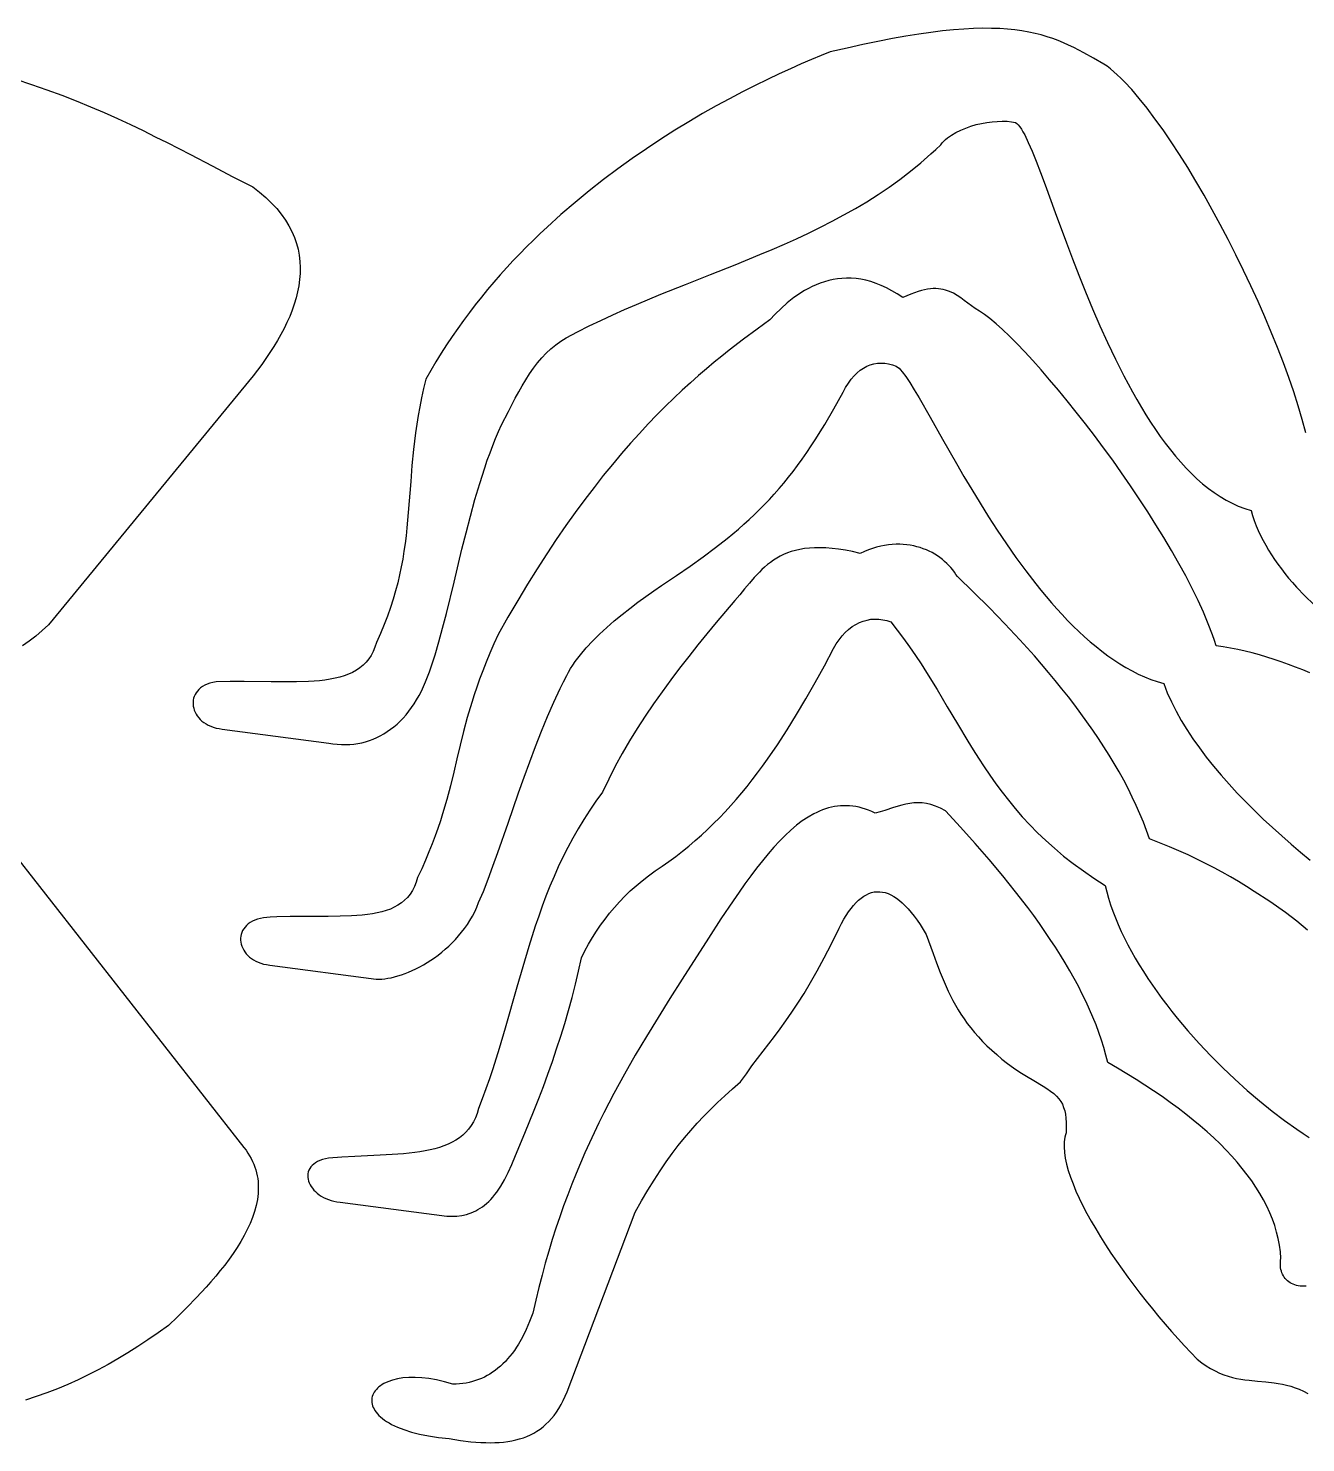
# Model space of a CAD drawing. Extents: x 0 to 1021, y 0 to 380.
# Drawn here: x 708.7 to 865.1, y 3.9 to 177 of the extents above; entities that cross this region are included whole.
import ezdxf

# ---------------------------------------------------------------- set-up
doc = ezdxf.new("R2010")
doc.units = 0
doc.layers.add('Layer_1', color=1, linetype='CONTINUOUS')

msp = doc.modelspace()

# ---------------------------------------------------------------- linework, layer by layer
at = {"layer": 'Layer_1'}
for points in [[(865.06, 127.55), (864.64, 129.15), (864.14, 130.82), (863.59, 132.54), (862.98, 134.31), (862.32, 136.12), (861.61, 137.97), (860.85, 139.84), (860.05, 141.72), (859.22, 143.62), (858.35, 145.52), (857.44, 147.42), (856.52, 149.31), (855.57, 151.18), (854.6, 153.02), (853.61, 154.83), (852.62, 156.61), (851.61, 158.33), (850.61, 160), (849.6, 161.61), (848.59, 163.14), (847.6, 164.6), (846.61, 165.98), (845.64, 167.27), (844.69, 168.46), (843.76, 169.54), (842.86, 170.51), (842.42, 170.95), (841.99, 171.35), (841.56, 171.73), (841.15, 172.07), (840.74, 172.39), (840.35, 172.66), (839.1, 173.37), (837.88, 174.05), (836.66, 174.68), (836.04, 174.98), (835.41, 175.27), (834.76, 175.54), (834.09, 175.79), (833.4, 176.02), (832.68, 176.23), (831.94, 176.42), (831.15, 176.59), (830.33, 176.74), (829.47, 176.86), (828.56, 176.95), (827.6, 177.01), (826.59, 177.04), (825.52, 177.05), (824.39, 177.02), (823.2, 176.95), (821.93, 176.85), (820.6, 176.72), (819.19, 176.54), (817.7, 176.33), (816.12, 176.08), (814.46, 175.78), (812.7, 175.44), (810.85, 175.06), (808.91, 174.63), (806.86, 174.15), (805.75, 173.71), (804.57, 173.22), (803.31, 172.68), (801.99, 172.1), (800.6, 171.46), (799.16, 170.78), (797.66, 170.04), (796.12, 169.26), (794.53, 168.42), (792.9, 167.54), (791.24, 166.6), (789.56, 165.61), (787.85, 164.56), (786.12, 163.46), (784.37, 162.31), (782.62, 161.11), (780.87, 159.85), (779.11, 158.53), (777.36, 157.16), (775.62, 155.74), (773.9, 154.25), (772.2, 152.71), (771.35, 151.92), (770.52, 151.12), (769.69, 150.3), (768.87, 149.46), (768.06, 148.61), (767.26, 147.75), (766.47, 146.87), (765.69, 145.98), (764.92, 145.07), (764.16, 144.15), (763.41, 143.21), (762.68, 142.26), (761.96, 141.29), (761.26, 140.3), (760.57, 139.31), (759.89, 138.29), (759.23, 137.27), (758.59, 136.22), (757.97, 135.16), (757.36, 134.09), (757.08, 132.94), (756.83, 131.82), (756.6, 130.73), (756.41, 129.65), (756.24, 128.59), (756.09, 127.55), (755.96, 126.52), (755.84, 125.51), (755.66, 123.53), (755.5, 121.58), (755.21, 117.78), (755.04, 115.89), (754.94, 114.94), (754.82, 114), (754.68, 113.05), (754.52, 112.09), (754.35, 111.12), (754.14, 110.15), (753.91, 109.17), (753.65, 108.18), (753.35, 107.17), (753.02, 106.15), (752.66, 105.11), (752.25, 104.06), (751.8, 102.99), (751.3, 101.89), (751.13, 101.32), (750.91, 100.78), (750.66, 100.3), (750.37, 99.86), (750.04, 99.45), (749.68, 99.09), (749.28, 98.77), (748.85, 98.48), (748.39, 98.22), (747.89, 97.99), (747.37, 97.8), (746.82, 97.63), (746.24, 97.49), (745.64, 97.37), (745.01, 97.27), (744.35, 97.2), (743.68, 97.14), (742.98, 97.09), (741.53, 97.05), (740, 97.04), (738.42, 97.06), (735.11, 97.11), (733.4, 97.11), (731.67, 97.07), (731.67, 97.07), (731.28, 96.99), (730.92, 96.89), (730.6, 96.77), (730.3, 96.63), (730.03, 96.48), (729.79, 96.31), (729.58, 96.12), (729.39, 95.92), (729.24, 95.72), (729.11, 95.5), (729.01, 95.27), (728.93, 95.04), (728.88, 94.8), (728.86, 94.55), (728.86, 94.31), (728.89, 94.06), (728.94, 93.82), (729.01, 93.58), (729.11, 93.34), (729.23, 93.1), (729.38, 92.88), (729.55, 92.66), (729.74, 92.45), (729.95, 92.26), (730.19, 92.07), (730.45, 91.9), (730.72, 91.75), (731.02, 91.62), (731.34, 91.5), (731.68, 91.4), (732.04, 91.33), (732.41, 91.28), (745.47, 89.55), (745.99, 89.47), (746.51, 89.41), (747.03, 89.38), (747.53, 89.38), (748.04, 89.4), (748.53, 89.44), (749.02, 89.51), (749.5, 89.61), (749.97, 89.73), (750.44, 89.87), (750.89, 90.04), (751.34, 90.24), (751.78, 90.45), (752.21, 90.69), (752.63, 90.96), (753.04, 91.25), (753.44, 91.56), (753.83, 91.89), (754.21, 92.25), (754.57, 92.63), (754.93, 93.03), (755.27, 93.46), (755.61, 93.9), (755.93, 94.37), (756.23, 94.86), (756.53, 95.38), (756.81, 95.91), (757.07, 96.47), (757.33, 97.05), (757.56, 97.65), (757.79, 98.27), (758, 98.91), (758.48, 100.35), (758.95, 101.94), (759.41, 103.63), (759.87, 105.43), (760.81, 109.26), (761.78, 113.28), (762.28, 115.31), (762.81, 117.35), (763.37, 119.36), (763.95, 121.33), (764.56, 123.25), (764.88, 124.18), (765.21, 125.1), (765.55, 125.99), (765.9, 126.85), (766.26, 127.69), (766.63, 128.5), (767.46, 130.15), (768.29, 131.76), (768.72, 132.54), (769.15, 133.3), (769.6, 134.04), (770.06, 134.75), (770.54, 135.44), (771.04, 136.09), (771.56, 136.71), (772.1, 137.28), (772.67, 137.82), (773.26, 138.31), (773.89, 138.76), (774.21, 138.96), (774.54, 139.15), (775.94, 139.9), (777.35, 140.61), (778.78, 141.3), (780.23, 141.97), (781.69, 142.63), (783.16, 143.26), (786.14, 144.5), (789.16, 145.7), (792.19, 146.9), (795.22, 148.1), (798.24, 149.34), (799.75, 149.97), (801.24, 150.62), (802.73, 151.29), (804.2, 151.98), (805.67, 152.69), (807.11, 153.43), (808.54, 154.2), (809.96, 154.99), (811.35, 155.82), (812.72, 156.69), (814.07, 157.6), (815.39, 158.55), (816.69, 159.54), (817.95, 160.57), (819.19, 161.66), (819.8, 162.22), (820.4, 162.8), (820.57, 163.02), (820.77, 163.23), (820.98, 163.43), (821.21, 163.62), (821.7, 163.97), (822.25, 164.3), (822.83, 164.58), (823.44, 164.84), (824.07, 165.06), (824.72, 165.25), (825.38, 165.4), (826.03, 165.52), (826.68, 165.6), (827.31, 165.65), (827.92, 165.67), (828.5, 165.66), (829.03, 165.61), (829.52, 165.53), (829.69, 165.41), (829.87, 165.23), (830.06, 164.99), (830.25, 164.71), (830.45, 164.37), (830.66, 163.99), (831.1, 163.08), (831.57, 162.01), (832.07, 160.77), (832.6, 159.39), (833.17, 157.88), (834.41, 154.52), (835.78, 150.79), (836.52, 148.83), (837.3, 146.82), (838.12, 144.78), (838.97, 142.72), (839.87, 140.64), (840.8, 138.58), (841.77, 136.53), (842.78, 134.52), (843.31, 133.53), (843.84, 132.56), (844.38, 131.6), (844.94, 130.65), (845.5, 129.73), (846.08, 128.83), (846.66, 127.95), (847.26, 127.09), (847.87, 126.26), (848.49, 125.45), (849.12, 124.68), (849.76, 123.93), (850.41, 123.22), (851.08, 122.54), (851.75, 121.9), (852.44, 121.3), (853.14, 120.73), (853.85, 120.21), (854.57, 119.73), (855.31, 119.3), (856.06, 118.91), (856.81, 118.56), (857.59, 118.27), (858.37, 118.03), (858.55, 117.41), (858.76, 116.79), (859, 116.17), (859.25, 115.57), (859.53, 114.96), (859.84, 114.36), (860.16, 113.77), (860.5, 113.18), (860.87, 112.6), (861.25, 112.02), (861.66, 111.45), (862.08, 110.88), (862.52, 110.32), (862.97, 109.76), (863.45, 109.21), (863.94, 108.66), (864.96, 107.59), (866.04, 106.53)], [(707.15, 170.82), (709.08, 170.18), (710.96, 169.53), (712.79, 168.85), (714.56, 168.16), (716.29, 167.45), (717.97, 166.73), (719.6, 166), (721.19, 165.26), (722.74, 164.52), (724.24, 163.78), (725.71, 163.05), (728.53, 161.6), (731.2, 160.2), (733.74, 158.87), (736.16, 157.63), (737, 156.98), (737.77, 156.32), (738.47, 155.65), (739.1, 154.97), (739.66, 154.28), (740.16, 153.58), (740.59, 152.88), (740.96, 152.17), (741.26, 151.45), (741.51, 150.72), (741.71, 150), (741.85, 149.26), (741.94, 148.52), (741.98, 147.78), (741.96, 147.04), (741.91, 146.29), (741.8, 145.54), (741.66, 144.79), (741.47, 144.04), (741.25, 143.29), (740.99, 142.54), (740.69, 141.79), (740.36, 141.04), (740, 140.3), (739.6, 139.56), (739.18, 138.82), (738.74, 138.08), (738.27, 137.35), (737.78, 136.63), (737.27, 135.91), (736.75, 135.19), (736.2, 134.49), (711.18, 104.05), (710.4, 103.32), (709.6, 102.65), (708.8, 102.03), (707.99, 101.46)], [(865.57, 98.15), (864.7, 98.51), (863.82, 98.86), (862.94, 99.19), (862.06, 99.51), (861.18, 99.8), (860.29, 100.08), (859.4, 100.35), (858.52, 100.59), (857.63, 100.81), (856.74, 101.01), (855.86, 101.19), (854.97, 101.35), (854.09, 101.48), (853.88, 102.13), (853.65, 102.79), (853.13, 104.16), (852.54, 105.57), (851.88, 107.02), (851.15, 108.5), (850.37, 110.02), (849.53, 111.56), (848.64, 113.13), (847.7, 114.71), (846.73, 116.29), (845.72, 117.88), (844.68, 119.47), (843.62, 121.05), (842.53, 122.62), (841.43, 124.17), (840.32, 125.69), (839.21, 127.19), (838.09, 128.65), (836.98, 130.07), (835.87, 131.45), (834.78, 132.77), (833.71, 134.04), (832.66, 135.25), (831.64, 136.39), (830.66, 137.46), (829.71, 138.45), (828.81, 139.35), (827.95, 140.17), (827.15, 140.89), (826.4, 141.51), (825.72, 142.03), (825.11, 142.43), (824.61, 142.74), (824.14, 143.07), (823.26, 143.73), (822.83, 144.05), (822.39, 144.35), (821.93, 144.61), (821.46, 144.84), (821.21, 144.93), (820.95, 145.01), (820.68, 145.08), (820.39, 145.13), (820.1, 145.16), (819.79, 145.18), (819.47, 145.18), (819.13, 145.15), (818.78, 145.11), (818.4, 145.04), (818.01, 144.94), (817.6, 144.83), (817.17, 144.68), (816.71, 144.51), (816.23, 144.31), (815.73, 144.08), (815.06, 144.53), (814.39, 144.93), (813.74, 145.28), (813.09, 145.58), (812.46, 145.83), (811.83, 146.04), (811.22, 146.2), (810.61, 146.32), (810.02, 146.41), (809.43, 146.45), (808.86, 146.46), (808.29, 146.44), (807.74, 146.38), (807.2, 146.29), (806.67, 146.17), (806.15, 146.02), (805.64, 145.85), (805.14, 145.66), (804.65, 145.44), (804.18, 145.2), (803.72, 144.94), (803.27, 144.67), (802.83, 144.38), (802.4, 144.08), (801.99, 143.76), (801.59, 143.44), (800.83, 142.76), (800.12, 142.07), (799.46, 141.37), (797.9, 140.24), (796.24, 139.01), (794.49, 137.66), (793.58, 136.93), (792.65, 136.17), (791.7, 135.38), (790.74, 134.54), (789.75, 133.66), (788.75, 132.75), (787.73, 131.78), (786.7, 130.78), (785.65, 129.72), (784.59, 128.62), (783.51, 127.46), (782.42, 126.25), (781.32, 124.99), (780.2, 123.67), (779.08, 122.3), (777.95, 120.86), (776.8, 119.36), (775.65, 117.8), (774.49, 116.18), (773.32, 114.49), (772.15, 112.73), (770.97, 110.9), (769.79, 109), (768.6, 107.03), (767.41, 104.98), (766.21, 102.85), (765.68, 101.69), (765.19, 100.56), (764.74, 99.47), (764.33, 98.42), (763.94, 97.4), (763.59, 96.41), (763.27, 95.45), (762.97, 94.51), (762.43, 92.71), (761.97, 90.97), (761.55, 89.29), (761.16, 87.63), (760.77, 85.99), (760.36, 84.34), (759.92, 82.66), (759.41, 80.92), (759.13, 80.03), (758.82, 79.12), (758.49, 78.19), (758.13, 77.23), (757.74, 76.24), (757.31, 75.23), (756.85, 74.18), (756.35, 73.09), (756.18, 72.52), (755.97, 71.99), (755.72, 71.51), (755.43, 71.07), (755.11, 70.67), (754.75, 70.32), (754.36, 70), (753.94, 69.72), (753.49, 69.47), (753.01, 69.25), (752.5, 69.06), (751.96, 68.9), (751.4, 68.77), (750.81, 68.66), (750.2, 68.57), (749.57, 68.5), (748.92, 68.44), (748.25, 68.4), (746.85, 68.36), (745.39, 68.34), (743.88, 68.35), (742.32, 68.35), (740.73, 68.34), (739.12, 68.29), (738.31, 68.24), (737.49, 68.19), (737.49, 68.19), (737.11, 68.11), (736.75, 68.01), (736.42, 67.89), (736.12, 67.75), (735.85, 67.6), (735.61, 67.43), (735.4, 67.24), (735.22, 67.04), (735.06, 66.83), (734.93, 66.61), (734.83, 66.39), (734.76, 66.15), (734.71, 65.91), (734.68, 65.67), (734.68, 65.43), (734.71, 65.18), (734.76, 64.94), (734.84, 64.69), (734.94, 64.46), (735.06, 64.22), (735.21, 64), (735.37, 63.78), (735.57, 63.57), (735.78, 63.37), (736.01, 63.19), (736.27, 63.02), (736.55, 62.87), (736.85, 62.73), (737.16, 62.62), (737.5, 62.52), (737.86, 62.45), (738.24, 62.4), (751.29, 60.67), (751.62, 60.66), (751.97, 60.68), (752.34, 60.72), (752.72, 60.77), (753.12, 60.85), (753.52, 60.95), (753.94, 61.07), (754.37, 61.2), (754.81, 61.36), (755.25, 61.53), (755.7, 61.73), (756.15, 61.94), (756.61, 62.17), (757.06, 62.43), (757.52, 62.7), (757.97, 62.98), (758.42, 63.29), (758.87, 63.62), (759.31, 63.96), (759.74, 64.32), (760.16, 64.7), (760.58, 65.1), (760.98, 65.52), (761.37, 65.95), (761.74, 66.4), (762.1, 66.87), (762.44, 67.35), (762.76, 67.85), (763.06, 68.37), (763.34, 68.91), (763.59, 69.46), (763.82, 70.03), (764.4, 71.41), (764.98, 72.9), (765.57, 74.5), (766.18, 76.18), (767.42, 79.74), (768.71, 83.48), (769.38, 85.37), (770.07, 87.27), (770.78, 89.15), (771.5, 91), (772.24, 92.81), (773.01, 94.56), (773.8, 96.23), (774.2, 97.04), (774.61, 97.82), (774.83, 98.25), (775.08, 98.68), (775.35, 99.1), (775.64, 99.53), (775.95, 99.96), (776.29, 100.38), (777, 101.23), (777.78, 102.07), (778.62, 102.89), (779.5, 103.71), (780.42, 104.51), (781.37, 105.29), (782.34, 106.05), (783.31, 106.79), (784.29, 107.51), (785.26, 108.19), (786.21, 108.85), (788.02, 110.06), (789.7, 111.22), (791.3, 112.36), (792.81, 113.49), (794.24, 114.62), (795.62, 115.76), (796.28, 116.34), (796.93, 116.93), (797.57, 117.53), (798.19, 118.14), (798.81, 118.76), (799.41, 119.39), (800, 120.04), (800.59, 120.7), (801.17, 121.39), (801.74, 122.09), (802.31, 122.81), (802.87, 123.55), (803.43, 124.32), (803.98, 125.12), (804.53, 125.94), (805.09, 126.78), (805.64, 127.66), (806.19, 128.57), (807.3, 130.48), (808.43, 132.53), (808.74, 133.1), (809.08, 133.62), (809.42, 134.09), (809.78, 134.5), (810.15, 134.87), (810.54, 135.19), (810.94, 135.46), (811.34, 135.68), (811.76, 135.85), (812.19, 135.97), (812.63, 136.04), (813.08, 136.07), (813.53, 136.05), (814, 135.98), (814.47, 135.86), (814.94, 135.7), (815.11, 135.59), (815.28, 135.44), (815.47, 135.24), (815.67, 135), (816.11, 134.41), (816.61, 133.68), (817.15, 132.8), (817.75, 131.8), (819.08, 129.47), (820.6, 126.77), (822.31, 123.78), (823.23, 122.2), (824.19, 120.59), (825.19, 118.94), (826.23, 117.27), (827.31, 115.6), (828.43, 113.93), (829.59, 112.28), (830.79, 110.64), (832.02, 109.05), (832.65, 108.27), (833.29, 107.5), (833.93, 106.74), (834.59, 106), (835.25, 105.28), (835.92, 104.57), (836.6, 103.89), (837.29, 103.22), (837.98, 102.58), (838.69, 101.96), (839.4, 101.37), (840.12, 100.8), (840.84, 100.26), (841.57, 99.74), (842.31, 99.26), (843.06, 98.81), (843.81, 98.39), (844.57, 98.01), (845.34, 97.66), (846.11, 97.35), (846.89, 97.08), (847.68, 96.84), (847.89, 96.28), (848.12, 95.72), (848.63, 94.59), (849.2, 93.47), (849.83, 92.34), (850.51, 91.21), (851.26, 90.09), (852.05, 88.97), (852.89, 87.85), (853.78, 86.74), (854.7, 85.64), (855.67, 84.54), (856.67, 83.45), (857.71, 82.38), (858.77, 81.31), (859.87, 80.26), (860.98, 79.22), (862.12, 78.2), (863.27, 77.19), (864.44, 76.21), (865.61, 75.24)], [(865.29, 66.68), (863.99, 67.75), (862.6, 68.84), (860.68, 70.16), (858.76, 71.41), (857.8, 72.02), (856.83, 72.61), (855.85, 73.19), (854.85, 73.75), (853.84, 74.31), (852.8, 74.84), (851.74, 75.37), (850.66, 75.89), (849.53, 76.39), (848.38, 76.88), (847.18, 77.36), (845.95, 77.84), (845.58, 78.86), (845.19, 79.89), (844.77, 80.91), (844.31, 81.94), (843.83, 82.96), (843.32, 83.99), (842.78, 85.01), (842.21, 86.04), (841.62, 87.06), (841, 88.09), (840.35, 89.11), (839.69, 90.13), (839, 91.15), (838.28, 92.17), (837.55, 93.18), (836.79, 94.2), (836.02, 95.21), (835.22, 96.21), (834.41, 97.22), (833.57, 98.22), (832.72, 99.22), (831.85, 100.22), (830.07, 102.19), (828.23, 104.16), (826.34, 106.1), (824.4, 108.02), (822.43, 109.93), (822.25, 110.21), (822.06, 110.49), (821.85, 110.77), (821.62, 111.04), (821.39, 111.3), (821.13, 111.55), (820.86, 111.8), (820.58, 112.03), (820.29, 112.26), (819.98, 112.47), (819.66, 112.68), (819.32, 112.87), (818.97, 113.04), (818.62, 113.2), (818.25, 113.35), (817.86, 113.48), (817.47, 113.6), (817.07, 113.7), (816.66, 113.77), (816.23, 113.83), (815.8, 113.88), (815.36, 113.9), (814.91, 113.89), (814.45, 113.87), (813.98, 113.82), (813.51, 113.75), (813.03, 113.66), (812.54, 113.54), (812.04, 113.39), (811.54, 113.22), (811.04, 113.01), (810.52, 112.78), (809.59, 112.99), (808.71, 113.16), (807.88, 113.29), (807.08, 113.38), (806.33, 113.44), (805.62, 113.47), (804.95, 113.46), (804.31, 113.43), (803.71, 113.36), (803.14, 113.27), (802.6, 113.15), (802.09, 113), (801.61, 112.83), (801.15, 112.64), (800.71, 112.43), (800.3, 112.2), (799.91, 111.95), (799.53, 111.68), (799.17, 111.4), (798.83, 111.11), (798.5, 110.8), (798.18, 110.48), (797.56, 109.82), (796.97, 109.13), (796.38, 108.42), (795.79, 107.71), (795.18, 107), (792.91, 104.32), (791.77, 102.95), (790.65, 101.57), (789.53, 100.16), (788.42, 98.74), (787.34, 97.3), (786.27, 95.84), (785.23, 94.36), (784.22, 92.87), (783.24, 91.36), (782.3, 89.83), (781.4, 88.28), (780.55, 86.72), (779.74, 85.14), (778.99, 83.54), (778.18, 82.44), (777.41, 81.34), (776.68, 80.22), (775.99, 79.08), (775.34, 77.93), (774.72, 76.77), (774.13, 75.6), (773.57, 74.42), (773.05, 73.23), (772.54, 72.03), (772.06, 70.82), (771.61, 69.61), (771.17, 68.38), (770.75, 67.15), (769.96, 64.68), (769.21, 62.19), (768.49, 59.69), (767.06, 54.69), (766.32, 52.19), (765.54, 49.71), (765.13, 48.48), (764.71, 47.25), (764.27, 46.03), (763.8, 44.82), (763.63, 44.24), (763.42, 43.7), (763.18, 43.2), (762.9, 42.74), (762.59, 42.32), (762.25, 41.93), (761.88, 41.58), (761.47, 41.26), (761.04, 40.97), (760.58, 40.71), (760.09, 40.48), (759.57, 40.27), (759.03, 40.08), (758.47, 39.92), (757.88, 39.77), (757.27, 39.65), (756.64, 39.54), (756, 39.45), (754.64, 39.3), (753.23, 39.19), (751.75, 39.11), (748.66, 38.97), (747.07, 38.88), (745.45, 38.77), (745.45, 38.77), (745.06, 38.69), (744.71, 38.59), (744.39, 38.48), (744.1, 38.35), (743.85, 38.2), (743.63, 38.04), (743.44, 37.87), (743.28, 37.68), (743.14, 37.49), (743.04, 37.28), (742.97, 37.07), (742.92, 36.86), (742.9, 36.64), (742.91, 36.41), (742.94, 36.19), (743, 35.96), (743.08, 35.73), (743.19, 35.51), (743.32, 35.29), (743.47, 35.07), (743.64, 34.86), (743.84, 34.66), (744.06, 34.47), (744.29, 34.29), (744.55, 34.12), (744.83, 33.96), (745.12, 33.82), (745.44, 33.69), (745.77, 33.58), (746.11, 33.49), (746.48, 33.42), (746.86, 33.37), (759.91, 31.64), (760.55, 31.64), (761.16, 31.67), (761.76, 31.75), (762.35, 31.88), (762.64, 31.97), (762.92, 32.07), (763.2, 32.18), (763.47, 32.32), (763.74, 32.46), (764.01, 32.63), (764.28, 32.81), (764.54, 33.01), (764.8, 33.23), (765.05, 33.46), (765.31, 33.72), (765.55, 34), (765.8, 34.3), (766.04, 34.61), (766.52, 35.32), (766.99, 36.11), (767.45, 37.01), (767.9, 38), (768.34, 39.1), (769.48, 41.8), (770.63, 44.62), (771.2, 46.08), (771.76, 47.55), (772.3, 49.06), (772.84, 50.58), (773.36, 52.12), (773.87, 53.68), (774.35, 55.25), (774.81, 56.84), (775.25, 58.44), (775.66, 60.04), (776.05, 61.66), (776.4, 63.28), (776.83, 64.12), (777.28, 64.95), (777.75, 65.75), (778.24, 66.53), (778.75, 67.29), (779.29, 68.03), (779.85, 68.75), (780.44, 69.45), (781.06, 70.14), (781.7, 70.81), (782.38, 71.46), (783.09, 72.1), (783.83, 72.72), (784.61, 73.32), (785.42, 73.91), (786.27, 74.49), (787.12, 75.08), (787.95, 75.69), (788.77, 76.32), (789.56, 76.96), (790.34, 77.62), (791.1, 78.3), (791.85, 78.99), (792.58, 79.7), (793.3, 80.42), (794, 81.15), (794.69, 81.91), (795.36, 82.67), (796.02, 83.46), (796.68, 84.26), (797.32, 85.07), (797.95, 85.9), (798.57, 86.74), (799.19, 87.6), (800.39, 89.36), (801.57, 91.17), (802.73, 93.05), (803.87, 94.98), (805.01, 96.97), (806.14, 99.02), (807.27, 101.12), (807.59, 101.69), (807.94, 102.21), (808.31, 102.68), (808.7, 103.1), (809.11, 103.48), (809.53, 103.81), (809.97, 104.08), (810.42, 104.31), (810.89, 104.49), (811.36, 104.62), (811.84, 104.71), (812.32, 104.74), (812.81, 104.73), (813.3, 104.66), (813.78, 104.55), (814.26, 104.39), (815.07, 103.38), (815.84, 102.36), (816.57, 101.33), (817.29, 100.3), (817.98, 99.26), (818.64, 98.21), (819.94, 96.11), (821.19, 94.01), (822.44, 91.9), (823.7, 89.79), (824.35, 88.74), (825.01, 87.7), (825.7, 86.66), (826.4, 85.62), (827.13, 84.59), (827.89, 83.57), (828.68, 82.56), (829.51, 81.55), (830.37, 80.55), (831.28, 79.57), (832.24, 78.59), (833.24, 77.63), (834.3, 76.68), (835.42, 75.74), (836.6, 74.82), (837.84, 73.92), (839.14, 73.03), (840.52, 72.15), (840.71, 71.37), (840.93, 70.57), (841.18, 69.77), (841.46, 68.97), (841.78, 68.16), (842.11, 67.34), (842.48, 66.52), (842.87, 65.7), (843.29, 64.88), (843.74, 64.06), (844.2, 63.23), (844.69, 62.41), (845.21, 61.59), (845.74, 60.76), (846.29, 59.94), (846.86, 59.13), (847.45, 58.31), (848.06, 57.51), (848.69, 56.7), (849.33, 55.9), (849.98, 55.11), (850.65, 54.33), (852.03, 52.79), (853.44, 51.28), (854.9, 49.82), (856.38, 48.41), (857.89, 47.06), (859.41, 45.76), (860.94, 44.53), (862.47, 43.38), (863.99, 42.3), (864.75, 41.79), (865.5, 41.3)], [(865.12, 23.08), (864.87, 23.08), (864.62, 23.08), (864.38, 23.1), (864.15, 23.14), (863.93, 23.19), (863.72, 23.25), (863.52, 23.33), (863.33, 23.42), (863.15, 23.52), (862.98, 23.63), (862.83, 23.76), (862.68, 23.9), (862.55, 24.04), (862.43, 24.2), (862.32, 24.37), (862.23, 24.55), (862.14, 24.73), (862.08, 24.93), (862.03, 25.13), (861.99, 25.34), (861.96, 25.56), (861.96, 25.79), (861.97, 26.02), (861.99, 26.25), (862.03, 26.5), (861.96, 27.31), (861.85, 28.11), (861.7, 28.91), (861.5, 29.71), (861.26, 30.51), (860.98, 31.3), (860.66, 32.08), (860.3, 32.87), (859.89, 33.65), (859.45, 34.43), (858.97, 35.2), (858.45, 35.97), (857.9, 36.73), (857.3, 37.49), (856.67, 38.25), (856.01, 39), (855.31, 39.75), (854.57, 40.5), (853.8, 41.24), (852.99, 41.97), (852.15, 42.71), (851.28, 43.43), (850.37, 44.16), (849.43, 44.87), (848.47, 45.59), (847.47, 46.3), (846.44, 47), (845.38, 47.7), (844.29, 48.39), (843.17, 49.08), (842.02, 49.77), (840.85, 50.45), (840.61, 51.37), (840.35, 52.29), (840.06, 53.22), (839.74, 54.15), (839.39, 55.09), (839.01, 56.02), (838.61, 56.96), (838.17, 57.9), (837.71, 58.85), (837.23, 59.8), (836.71, 60.75), (836.18, 61.7), (835.62, 62.66), (835.03, 63.62), (834.42, 64.58), (833.79, 65.54), (833.13, 66.51), (832.46, 67.48), (831.76, 68.45), (831.04, 69.42), (829.54, 71.37), (827.97, 73.33), (826.32, 75.3), (824.6, 77.28), (822.82, 79.26), (820.97, 81.25), (820.34, 81.58), (819.74, 81.84), (819.17, 82.03), (818.63, 82.16), (818.11, 82.23), (817.6, 82.25), (817.1, 82.23), (816.61, 82.17), (816.12, 82.08), (815.63, 81.96), (814.62, 81.66), (813.54, 81.33), (812.97, 81.16), (812.36, 81), (811.95, 81.18), (811.56, 81.34), (811.16, 81.48), (810.77, 81.6), (810.38, 81.7), (809.99, 81.78), (809.61, 81.84), (809.23, 81.88), (808.86, 81.9), (808.48, 81.9), (808.11, 81.88), (807.74, 81.84), (807.37, 81.78), (807.01, 81.71), (806.64, 81.62), (806.28, 81.51), (805.92, 81.38), (805.56, 81.24), (805.21, 81.07), (804.85, 80.9), (804.14, 80.49), (803.44, 80.03), (802.74, 79.5), (802.04, 78.91), (801.35, 78.27), (800.65, 77.57), (799.95, 76.82), (799.26, 76.02), (798.55, 75.17), (797.85, 74.27), (797.14, 73.33), (796.42, 72.35), (795.7, 71.33), (794.97, 70.27), (793.48, 68.04), (791.95, 65.69), (788.73, 60.66), (787.23, 58.31), (785.78, 55.98), (784.36, 53.66), (782.98, 51.35), (781.66, 49.02), (780.37, 46.67), (779.75, 45.49), (779.14, 44.29), (778.54, 43.09), (777.96, 41.87), (777.38, 40.65), (776.82, 39.4), (776.28, 38.15), (775.74, 36.87), (775.22, 35.58), (774.72, 34.27), (774.22, 32.93), (773.75, 31.58), (773.28, 30.2), (772.83, 28.8), (772.4, 27.37), (771.98, 25.92), (771.58, 24.43), (771.19, 22.92), (770.81, 21.37), (770.46, 19.79), (770.06, 18.75), (769.64, 17.77), (769.19, 16.86), (768.71, 16.01), (768.45, 15.61), (768.19, 15.23), (767.93, 14.87), (767.65, 14.52), (767.37, 14.19), (767.09, 13.88), (766.79, 13.58), (766.49, 13.3), (766.18, 13.04), (765.86, 12.79), (765.53, 12.56), (765.2, 12.34), (764.86, 12.15), (764.52, 11.97), (764.16, 11.8), (763.8, 11.66), (763.43, 11.53), (763.06, 11.41), (762.67, 11.32), (762.28, 11.24), (761.88, 11.17), (761.48, 11.13), (761.07, 11.1), (760.65, 11.08), (760.65, 11.08), (759.63, 11.38), (758.66, 11.62), (757.74, 11.78), (756.86, 11.88), (756.03, 11.93), (755.26, 11.92), (754.53, 11.86), (753.87, 11.75), (753.26, 11.59), (752.71, 11.4), (752.22, 11.17), (752.01, 11.04), (751.8, 10.91), (751.62, 10.77), (751.45, 10.62), (751.3, 10.46), (751.16, 10.3), (751.05, 10.13), (750.95, 9.96), (750.87, 9.78), (750.8, 9.6), (750.76, 9.42), (750.74, 9.23), (750.73, 9.04), (750.75, 8.85), (750.78, 8.65), (750.84, 8.46), (750.91, 8.26), (751.01, 8.06), (751.13, 7.87), (751.27, 7.67), (751.43, 7.48), (751.61, 7.28), (751.81, 7.09), (752.04, 6.9), (752.29, 6.71), (752.56, 6.53), (752.85, 6.35), (753.17, 6.18), (753.51, 6.01), (753.88, 5.84), (754.68, 5.53), (755.58, 5.24), (756.59, 4.98), (757.7, 4.76), (758.91, 4.57), (760.23, 4.43), (761.58, 4.22), (762.87, 4.06), (764.09, 3.96), (764.68, 3.94), (765.25, 3.93), (765.81, 3.94), (766.35, 3.97), (766.88, 4.02), (767.39, 4.08), (767.88, 4.16), (768.37, 4.27), (768.83, 4.39), (769.29, 4.54), (769.72, 4.71), (770.15, 4.89), (770.56, 5.11), (770.95, 5.34), (771.34, 5.6), (771.71, 5.88), (772.06, 6.19), (772.4, 6.52), (772.73, 6.88), (773.05, 7.27), (773.35, 7.68), (773.64, 8.12), (773.92, 8.59), (774.18, 9.09), (774.43, 9.62), (774.67, 10.17), (782.98, 32.15), (783.77, 33.54), (784.54, 34.84), (785.29, 36.07), (786.04, 37.22), (786.78, 38.31), (787.52, 39.34), (788.26, 40.32), (789.01, 41.26), (789.78, 42.16), (790.56, 43.04), (791.37, 43.89), (792.2, 44.73), (793.06, 45.57), (793.96, 46.4), (794.91, 47.24), (795.89, 48.1), (796.59, 49.1), (797.28, 50.06), (798.65, 51.87), (800.02, 53.67), (800.72, 54.6), (801.42, 55.57), (802.15, 56.61), (802.89, 57.73), (803.65, 58.93), (804.44, 60.25), (805.27, 61.69), (806.12, 63.27), (807.01, 65), (807.94, 66.91), (808.23, 67.47), (808.52, 67.99), (808.81, 68.47), (809.11, 68.92), (809.41, 69.33), (809.71, 69.7), (810.02, 70.03), (810.33, 70.33), (810.64, 70.59), (810.96, 70.82), (811.28, 71), (811.6, 71.15), (811.92, 71.26), (812.25, 71.34), (812.58, 71.37), (812.92, 71.37), (813.25, 71.33), (813.59, 71.26), (813.93, 71.14), (814.28, 70.99), (814.63, 70.8), (814.98, 70.57), (815.33, 70.3), (815.68, 69.99), (816.04, 69.65), (816.4, 69.26), (816.76, 68.84), (817.13, 68.38), (817.49, 67.88), (817.86, 67.34), (818.23, 66.76), (818.61, 66.15), (819.46, 63.81), (819.88, 62.65), (820.32, 61.5), (820.79, 60.35), (821.3, 59.2), (821.58, 58.63), (821.87, 58.06), (822.18, 57.5), (822.51, 56.93), (822.86, 56.37), (823.24, 55.81), (823.63, 55.26), (824.06, 54.7), (824.51, 54.15), (824.99, 53.6), (825.5, 53.05), (826.04, 52.51), (826.62, 51.97), (827.23, 51.43), (827.88, 50.89), (828.57, 50.36), (829.3, 49.83), (830.07, 49.3), (830.89, 48.78), (831.76, 48.26), (832.91, 47.59), (833.39, 47.27), (833.83, 46.97), (834.21, 46.66), (834.54, 46.35), (834.83, 46.04), (835.07, 45.71), (835.27, 45.36), (835.43, 44.98), (835.56, 44.57), (835.65, 44.13), (835.71, 43.64), (835.74, 43.11), (835.75, 42.52), (835.73, 41.87), (835.65, 41.61), (835.59, 41.34), (835.54, 41.06), (835.5, 40.76), (835.49, 40.46), (835.48, 40.14), (835.53, 39.47), (835.63, 38.77), (835.79, 38.03), (836, 37.25), (836.26, 36.44), (836.58, 35.6), (836.94, 34.74), (837.34, 33.85), (837.79, 32.93), (838.28, 32), (838.8, 31.06), (839.36, 30.09), (839.95, 29.12), (840.57, 28.14), (841.21, 27.15), (841.89, 26.16), (842.58, 25.17), (843.29, 24.18), (844.03, 23.2), (844.77, 22.22), (845.53, 21.25), (846.3, 20.3), (847.08, 19.35), (847.86, 18.43), (848.65, 17.53), (849.43, 16.65), (850.22, 15.79), (850.99, 14.96), (851.77, 14.17), (852.33, 13.72), (852.88, 13.34), (853.42, 13), (853.96, 12.71), (854.5, 12.46), (855.03, 12.25), (855.55, 12.07), (856.08, 11.93), (856.59, 11.81), (857.11, 11.71), (857.62, 11.63), (858.13, 11.57), (859.15, 11.47), (860.16, 11.38), (861.18, 11.26), (861.69, 11.19), (862.2, 11.1), (862.71, 10.98), (863.23, 10.84), (863.75, 10.67), (864.27, 10.47), (864.8, 10.23), (865.33, 9.95)], [(705.95, 77.26), (735.09, 40.05), (735.35, 39.72), (735.58, 39.38), (735.79, 39.05), (735.98, 38.7), (736.15, 38.36), (736.3, 38.02), (736.44, 37.67), (736.55, 37.32), (736.64, 36.96), (736.72, 36.61), (736.78, 36.25), (736.82, 35.89), (736.85, 35.53), (736.85, 35.17), (736.85, 34.8), (736.82, 34.44), (736.73, 33.71), (736.59, 32.97), (736.39, 32.23), (736.14, 31.49), (735.84, 30.75), (735.5, 30.02), (735.12, 29.28), (734.7, 28.55), (734.25, 27.82), (733.78, 27.1), (733.27, 26.39), (732.74, 25.68), (732.19, 24.99), (731.63, 24.3), (731.05, 23.63), (730.47, 22.97), (729.28, 21.69), (728.1, 20.48), (726.94, 19.34), (725.85, 18.29), (724.59, 17.39), (723.34, 16.54), (722.11, 15.72), (720.89, 14.95), (719.67, 14.21), (718.46, 13.51), (717.24, 12.85), (716.02, 12.23), (714.78, 11.63), (713.53, 11.07), (712.27, 10.54), (710.98, 10.04), (709.67, 9.57), (708.33, 9.13)]]:
    msp.add_lwpolyline(points, dxfattribs=at)

doc.saveas('drawing.dxf')
